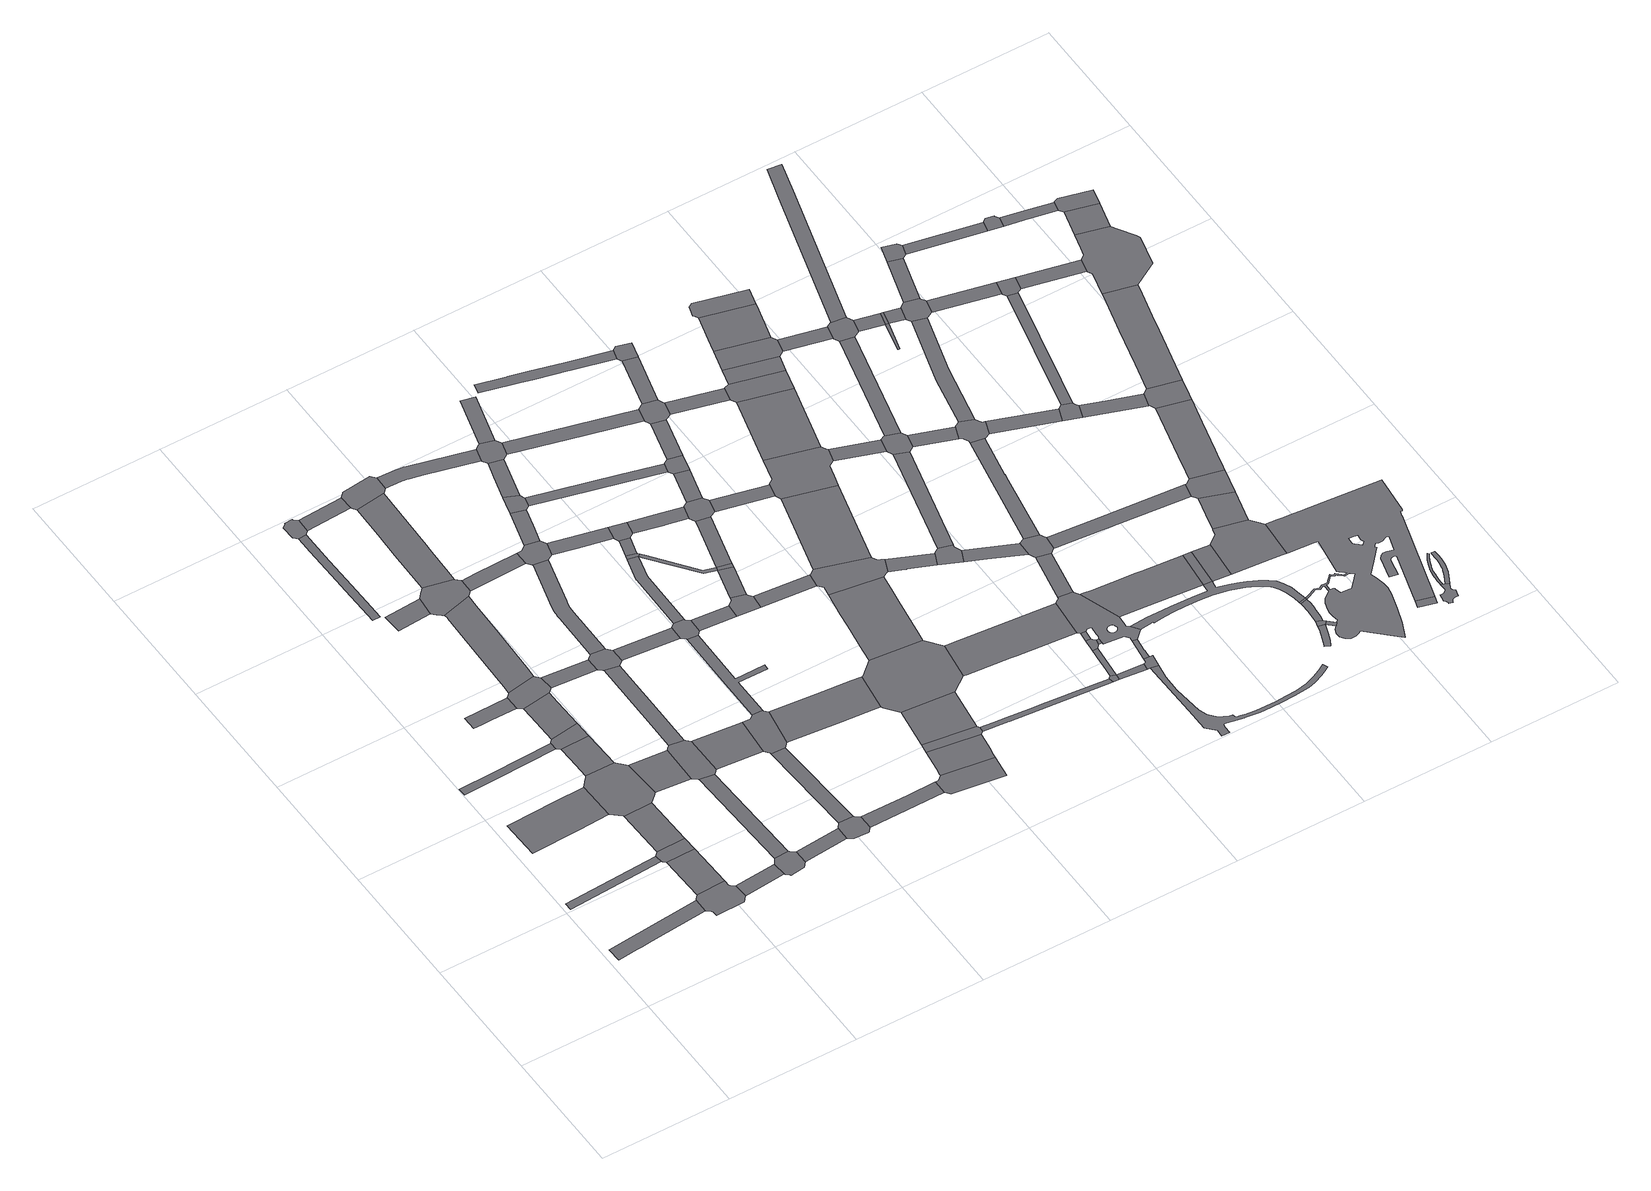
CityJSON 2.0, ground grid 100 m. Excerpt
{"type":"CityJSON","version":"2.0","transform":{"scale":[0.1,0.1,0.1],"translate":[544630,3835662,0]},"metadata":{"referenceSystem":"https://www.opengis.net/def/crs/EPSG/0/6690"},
"CityObjects":{
"road1":{"type":"Road","attributes":{"RoadStructureAttribute.sectionType":"1"},"geometry":[{"type":"MultiSurface","lod":"1","boundaries":[[[0,1,2,3,4,5,6,7]]]}]},
"road2":{"type":"Road","attributes":{"RoadStructureAttribute.sectionType":"1"},"geometry":[{"type":"MultiSurface","lod":"1","boundaries":[[[8,9,10,11]]]}]},
"road3":{"type":"Road","attributes":{"RoadStructureAttribute.sectionType":"1"},"geometry":[{"type":"MultiSurface","lod":"1","boundaries":[[[12,13,14,15,16,17,18,19]]]}]},
"road4":{"type":"Road","attributes":{"RoadStructureAttribute.sectionType":"1"},"geometry":[{"type":"MultiSurface","lod":"1","boundaries":[[[20,21,22,23,24,25]]]}]},
"road5":{"type":"Road","geometry":[{"type":"MultiSurface","lod":"1","boundaries":[[[26,27,28,29,30,31,32,0,7,33,34,35,36,37,38,39,40,41]]]}]},
"road6":{"type":"Road","attributes":{"RoadStructureAttribute.sectionType":"1"},"geometry":[{"type":"MultiSurface","lod":"1","boundaries":[[[42,43,30,29]]]}]},
"road7":{"type":"Road","geometry":[{"type":"MultiSurface","lod":"1","boundaries":[[[44,45,46,8,11,47,43,42]]]}]},
"road8":{"type":"Road","attributes":{"RoadStructureAttribute.sectionType":"1"},"geometry":[{"type":"MultiSurface","lod":"1","boundaries":[[[48,49,45,44]]]}]},
"road9":{"type":"Road","attributes":{"RoadStructureAttribute.sectionType":"1"},"geometry":[{"type":"MultiSurface","lod":"1","boundaries":[[[50,51,52,53,54,55]]]}]},
"road10":{"type":"Road","attributes":{"RoadStructureAttribute.sectionType":"1"},"geometry":[{"type":"MultiSurface","lod":"1","boundaries":[[[56,41,40,57]]]}]},
"road11":{"type":"Road","geometry":[{"type":"MultiSurface","lod":"1","boundaries":[[[58,59,60,61,62,12,19,63,64,49,48,65,66,67,68,69,70,71]]]}]},
"road12":{"type":"Road","attributes":{"RoadStructureAttribute.sectionType":"1"},"geometry":[{"type":"MultiSurface","lod":"1","boundaries":[[[72,73,74,75,58,71]]]}]},
"road13":{"type":"Road","geometry":[{"type":"MultiSurface","lod":"1","boundaries":[[[76,77,78,20,25,79,74,73]]]}]},
"road14":{"type":"Road","attributes":{"RoadStructureAttribute.sectionType":"1"},"geometry":[{"type":"MultiSurface","lod":"1","boundaries":[[[80,81,82,83,77,76]]]}]},
"road15":{"type":"Road","geometry":[{"type":"MultiSurface","lod":"1","boundaries":[[[84,85,86,87,88,89,56,57,90,91,92,93,94,95]]]}]},
"road16":{"type":"Road","attributes":{"RoadStructureAttribute.sectionType":"1"},"geometry":[{"type":"MultiSurface","lod":"1","boundaries":[[[96,97,98,99,100,101,102,103,104,105]]]}]},
"road17":{"type":"Road","geometry":[{"type":"MultiSurface","lod":"1","boundaries":[[[106,107,108,109,50,55,110,111,82,81,112,113,114,115]]]}]},
"road18":{"type":"Road","geometry":[{"type":"MultiSurface","lod":"1","boundaries":[[[116,117,118,119]]]}]},
"road19":{"type":"Road","attributes":{"RoadStructureAttribute.sectionType":"1"},"geometry":[{"type":"MultiSurface","lod":"1","boundaries":[[[68,67,120,121]]]}]},
"road20":{"type":"Road","attributes":{"RoadStructureAttribute.sectionType":"1"},"geometry":[{"type":"MultiSurface","lod":"1","boundaries":[[[122,87,86,123,124]]]}]},
"road21":{"type":"Road","geometry":[{"type":"MultiSurface","lod":"1","boundaries":[[[125,126,127,128,129,130,131,132,133,100,99,134,135,136,137]]]}]},
"road22":{"type":"Road","attributes":{"RoadStructureAttribute.sectionType":"1"},"geometry":[{"type":"MultiSurface","lod":"1","boundaries":[[[138,139,140,141,142,143,144,145,146,147,148,108,107]]]}]},
"road23":{"type":"Road","attributes":{"RoadStructureAttribute.sectionType":"1"},"geometry":[{"type":"MultiSurface","lod":"1","boundaries":[[[149,95,94,150]]]}]},
"road24":{"type":"Road","geometry":[{"type":"MultiSurface","lod":"1","boundaries":[[[151,152,153,121,120,154,122,124,155,156,157,158,159]]]}]},
"road25":{"type":"Road","attributes":{"RoadStructureAttribute.sectionType":"1"},"geometry":[{"type":"MultiSurface","lod":"1","boundaries":[[[115,114,160,161]]]}]},
"road26":{"type":"Road","geometry":[{"type":"MultiSurface","lod":"1","boundaries":[[[162,163,164,116,119,165,166,167,144,143,168,169,170,171,172,173]]]}]},
"road27":{"type":"Road","attributes":{"RoadStructureAttribute.sectionType":"1"},"geometry":[{"type":"MultiSurface","lod":"1","boundaries":[[[174,137,136,175]]]}]},
"road28":{"type":"Road","attributes":{"RoadStructureAttribute.sectionType":"1"},"geometry":[{"type":"MultiSurface","lod":"1","boundaries":[[[176,177,151,159,178,179,180]]]}]},
"road29":{"type":"Road","geometry":[{"type":"MultiSurface","lod":"1","boundaries":[[[181,182,183,149,150,184,185,186,187,188,189,190,191,192]]]}]},
"road30":{"type":"Road","attributes":{"RoadStructureAttribute.sectionType":"1"},"geometry":[{"type":"MultiSurface","lod":"1","boundaries":[[[193,194,195,196,197,198,199,200,162,173]]]}]},
"road31":{"type":"Road","attributes":{"RoadStructureAttribute.sectionType":"1"},"geometry":[{"type":"MultiSurface","lod":"1","boundaries":[[[157,156,201,202]]]}]},
"road32":{"type":"Road","geometry":[{"type":"MultiSurface","lod":"1","boundaries":[[[203,204,205,161,160,206,207,176,180,208,209,210,211,212]]]}]},
"road33":{"type":"Road","attributes":{"RoadStructureAttribute.sectionType":"1"},"geometry":[{"type":"MultiSurface","lod":"1","boundaries":[[[213,181,192,214]]]}]},
"road34":{"type":"Road","geometry":[{"type":"MultiSurface","lod":"1","boundaries":[[[215,216,217,218,219,174,175,220,221,198,197,222,223,224]]]}]},
"road35":{"type":"Road","attributes":{"RoadStructureAttribute.sectionType":"1"},"geometry":[{"type":"MultiSurface","lod":"1","boundaries":[[[225,226,170,169,227,228,229]]]}]},
"road36":{"type":"Road","geometry":[{"type":"MultiSurface","lod":"1","boundaries":[[[230,231,232,202,201,233,213,214,234,235,236,237,238,239,240]]]}]},
"road37":{"type":"Road","attributes":{"RoadStructureAttribute.sectionType":"1"},"geometry":[{"type":"MultiSurface","lod":"1","boundaries":[[[241,242,243,244,245,246,247,248,249,250,251,252,253,254,203,212,255,256,257,258,259,260,261,262,263,264,265,266,267]]]}]},
"road38":{"type":"Road","attributes":{"RoadStructureAttribute.sectionType":"1"},"geometry":[{"type":"MultiSurface","lod":"1","boundaries":[[[268,189,188,269,270,271]]]}]},
"road39":{"type":"Road","attributes":{"RoadStructureAttribute.sectionType":"1"},"geometry":[{"type":"MultiSurface","lod":"1","boundaries":[[[211,210,272,273]]]}]},
"road40":{"type":"Road","geometry":[{"type":"MultiSurface","lod":"1","boundaries":[[[274,275,276,225,229,277,278,241,267,279,280,281]]]}]},
"road41":{"type":"Road","attributes":{"RoadStructureAttribute.sectionType":"1"},"geometry":[{"type":"MultiSurface","lod":"1","boundaries":[[[282,283,230,240,284,285,286,287,288]]]}]},
"road42":{"type":"Road","geometry":[{"type":"MultiSurface","lod":"1","boundaries":[[[289,273,272,290,291,282,288,292,293,294,295,296]]]}]},
"road43":{"type":"Road","attributes":{"RoadStructureAttribute.sectionType":"1"},"geometry":[{"type":"MultiSurface","lod":"1","boundaries":[[[297,298,299,300,301,302,303,224,223,304,305,306,307,308,309,310,311,312,313,314]]]}]},
"road44":{"type":"Road","attributes":{"RoadStructureAttribute.sectionType":"1"},"geometry":[{"type":"MultiSurface","lod":"1","boundaries":[[[315,316,274,281,317,318]]]}]},
"road45":{"type":"Road","attributes":{"RoadStructureAttribute.sectionType":"1"},"geometry":[{"type":"MultiSurface","lod":"1","boundaries":[[[319,320,237,236,321,322,323,324]]]}]},
"road46":{"type":"Road","geometry":[{"type":"MultiSurface","lod":"1","boundaries":[[[325,326,327,315,318,328,329,330,331]]]}]},
"road47":{"type":"Road","attributes":{"RoadStructureAttribute.sectionType":"1"},"geometry":[{"type":"MultiSurface","lod":"1","boundaries":[[[332,333,334,335,336,289,296,337,338,339,340,341]]]}]},
"road48":{"type":"Road","attributes":{"RoadStructureAttribute.sectionType":"1"},"geometry":[{"type":"MultiSurface","lod":"1","boundaries":[[[342,280,279,343,344,345]]]}]},
"road49":{"type":"Road","attributes":{"RoadStructureAttribute.sectionType":"1"},"geometry":[{"type":"MultiSurface","lod":"1","boundaries":[[[294,293,346,347]]]}]},
"road50":{"type":"Road","geometry":[{"type":"MultiSurface","lod":"1","boundaries":[[[348,349,350,271,270,351,352,353,354]]]}]},
"road51":{"type":"Road","attributes":{"RoadStructureAttribute.sectionType":"1"},"geometry":[{"type":"MultiSurface","lod":"1","boundaries":[[[355,356,325,331,357,358]]]}]},
"road52":{"type":"Road","geometry":[{"type":"MultiSurface","lod":"1","boundaries":[[[359,332,341,360,361]]]}]},
"road53":{"type":"Road","attributes":{"RoadStructureAttribute.sectionType":"1"},"geometry":[{"type":"MultiSurface","lod":"1","boundaries":[[[362,359,361,363,364]]]}]},
"road54":{"type":"Road","attributes":{"function":"3","RoadStructureAttribute.sectionType":"1"},"geometry":[{"type":"MultiSurface","lod":"1","boundaries":[[[365,366,367,368,369,348,354,370,371,372,373]]]}]},
"road55":{"type":"Road","geometry":[{"type":"MultiSurface","lod":"1","boundaries":[[[374,375,376,314,313,377,378,355,358,379,380,381]]]}]},
"road56":{"type":"Road","geometry":[{"type":"MultiSurface","lod":"1","boundaries":[[[382,365,373,383,384,385]]]}]},
"road57":{"type":"Road","geometry":[{"type":"MultiSurface","lod":"1","boundaries":[[[345,344,386,362,364,387,388,389]]]}]},
"road58":{"type":"Road","geometry":[{"type":"MultiSurface","lod":"1","boundaries":[[[390,391,347,346,392,393,394,395,396,397]]]}]},
"road59":{"type":"Road","attributes":{"RoadStructureAttribute.sectionType":"1"},"geometry":[{"type":"MultiSurface","lod":"1","boundaries":[[[398,399,360,341,400,401,402,403,404,405]]]}]},
"road60":{"type":"Road","attributes":{"function":"3","RoadStructureAttribute.sectionType":"1"},"geometry":[{"type":"MultiSurface","lod":"1","boundaries":[[[406,382,385,407,408,409]]]}]},
"road61":{"type":"Road","attributes":{"RoadStructureAttribute.sectionType":"1"},"geometry":[{"type":"MultiSurface","lod":"1","boundaries":[[[404,390,397,410]]]}]},
"road62":{"type":"Road","attributes":{"RoadStructureAttribute.sectionType":"1"},"geometry":[{"type":"MultiSurface","lod":"1","boundaries":[[[411,374,381,412]]]}]},
"road63":{"type":"Road","geometry":[{"type":"MultiSurface","lod":"1","boundaries":[[[405,404,410,413]]]}]},
"road64":{"type":"Road","attributes":{"RoadStructureAttribute.sectionType":"1"},"geometry":[{"type":"MultiSurface","lod":"1","boundaries":[[[414,329,328,415,416,417,418]]]}]},
"road65":{"type":"Road","attributes":{"RoadStructureAttribute.sectionType":"1"},"geometry":[{"type":"MultiSurface","lod":"1","boundaries":[[[419,420,389,388,421,422,423,424]]]}]},
"road66":{"type":"Road","geometry":[{"type":"MultiSurface","lod":"1","boundaries":[[[425,426,324,323,427,428,406,409,429,430,431]]]}]},
"road67":{"type":"Road","attributes":{"RoadStructureAttribute.sectionType":"1"},"geometry":[{"type":"MultiSurface","lod":"1","boundaries":[[[394,393,432,433]]]}]},
"road68":{"type":"Road","attributes":{"RoadStructureAttribute.sectionType":"1"},"geometry":[{"type":"MultiSurface","lod":"1","boundaries":[[[434,435,436,405,413,437]]]}]},
"road69":{"type":"Road","attributes":{"RoadStructureAttribute.sectionType":"1"},"geometry":[{"type":"MultiSurface","lod":"1","boundaries":[[[438,380,379,439,440,441]]]}]},
"road70":{"type":"Road","geometry":[{"type":"MultiSurface","lod":"1","boundaries":[[[442,424,423,434,437,443,444,445,446,447,448,449]]]}]},
"road71":{"type":"Road","attributes":{"function":"3","RoadStructureAttribute.sectionType":"1"},"geometry":[{"type":"MultiSurface","lod":"1","boundaries":[[[450,451,452,453,425,431,454,455,456,457]]]}]},
"road72":{"type":"Road","attributes":{"RoadStructureAttribute.sectionType":"1"},"geometry":[{"type":"MultiSurface","lod":"1","boundaries":[[[458,442,449,459]]]}]},
"road73":{"type":"Road","attributes":{"RoadStructureAttribute.sectionType":"1"},"geometry":[{"type":"MultiSurface","lod":"1","boundaries":[[[460,461,462,463,464,465,384,383,466,467,468,469]]]}]},
"road74":{"type":"Road","geometry":[{"type":"MultiSurface","lod":"1","boundaries":[[[470,418,417,458,459,471]]]}]},
"road75":{"type":"Road","geometry":[{"type":"MultiSurface","lod":"1","boundaries":[[[472,473,474,433,432,475,476,450,457,477,478,479,480,481,482,483]]]}]},
"road76":{"type":"Road","attributes":{"RoadStructureAttribute.sectionType":"1"},"geometry":[{"type":"MultiSurface","lod":"1","boundaries":[[[484,446,445,485,486]]]}]},
"road77":{"type":"Road","attributes":{"RoadStructureAttribute.sectionType":"1"},"geometry":[{"type":"MultiSurface","lod":"1","boundaries":[[[487,488,489,490,491,492,493,494,495,496,497,498,499]]]}]},
"road78":{"type":"Road","attributes":{"RoadStructureAttribute.sectionType":"1"},"geometry":[{"type":"MultiSurface","lod":"1","boundaries":[[[500,470,471,501]]]}]},
"road79":{"type":"Road","attributes":{"function":"3","RoadStructureAttribute.sectionType":"1"},"geometry":[{"type":"MultiSurface","lod":"1","boundaries":[[[502,472,483,503]]]}]},
"road80":{"type":"Road","attributes":{"RoadStructureAttribute.sectionType":"1"},"geometry":[{"type":"MultiSurface","lod":"1","boundaries":[[[504,505,430,429,506,507,508,509,510,511]]]}]},
"road81":{"type":"Road","geometry":[{"type":"MultiSurface","lod":"1","boundaries":[[[512,441,440,500,501,513,514,515,516,517,518,519]]]}]},
"road82":{"type":"Road","attributes":{"RoadStructureAttribute.sectionType":"1"},"geometry":[{"type":"MultiSurface","lod":"1","boundaries":[[[479,478,520,521,522,523,524]]]}]},
"road83":{"type":"Road","geometry":[{"type":"MultiSurface","lod":"1","boundaries":[[[525,526,469,468,527,528]]]}]},
"road84":{"type":"Road","attributes":{"RoadStructureAttribute.sectionType":"1"},"geometry":[{"type":"MultiSurface","lod":"1","boundaries":[[[529,512,519,530]]]}]},
"road85":{"type":"Road","attributes":{"RoadStructureAttribute.sectionType":"1"},"geometry":[{"type":"MultiSurface","lod":"1","boundaries":[[[531,532,533,534,525,528,535]]]}]},
"road86":{"type":"Road","geometry":[{"type":"MultiSurface","lod":"1","boundaries":[[[536,537,486,485,502,503,538,539,540,541,542,543,544,545]]]}]},
"road87":{"type":"Road","attributes":{"RoadStructureAttribute.sectionType":"1"},"geometry":[{"type":"MultiSurface","lod":"1","boundaries":[[[516,515,546,547]]]}]},
"road88":{"type":"Road","attributes":{"RoadStructureAttribute.sectionType":"1"},"geometry":[{"type":"MultiSurface","lod":"1","boundaries":[[[528,527,548,549]]]}]},
"road89":{"type":"Road","geometry":[{"type":"MultiSurface","lod":"1","boundaries":[[[550,551,552,524,523,553,554,555,556]]]}]},
"road90":{"type":"Road","geometry":[{"type":"MultiSurface","lod":"1","boundaries":[[[557,499,498,529,530,558]]]}]},
"road91":{"type":"Road","geometry":[{"type":"MultiSurface","lod":"1","boundaries":[[[559,560,561,531,535,562,563,564,565,566]]]}]},
"road92":{"type":"Road","attributes":{"RoadStructureAttribute.sectionType":"1"},"geometry":[{"type":"MultiSurface","lod":"1","boundaries":[[[567,559,566,568]]]}]},
"road93":{"type":"Road","geometry":[{"type":"MultiSurface","lod":"1","boundaries":[[[564,563,569,570]]]}]},
"road94":{"type":"Road","geometry":[{"type":"MultiSurface","lod":"1","boundaries":[[[571,572,573,574,549,548,575,576,577,578]]]}]},
"road95":{"type":"Road","attributes":{"function":"3","RoadStructureAttribute.sectionType":"1"},"geometry":[{"type":"MultiSurface","lod":"1","boundaries":[[[579,536,545,580]]]}]},
"road96":{"type":"Road","geometry":[{"type":"MultiSurface","lod":"1","boundaries":[[[581,571,578,582,583,584]]]}]},
"road97":{"type":"Road","attributes":{"RoadStructureAttribute.sectionType":"1"},"geometry":[{"type":"MultiSurface","lod":"1","boundaries":[[[554,553,585,586,587]]]}]},
"road98":{"type":"Road","geometry":[{"type":"MultiSurface","lod":"1","boundaries":[[[588,589,590,591,592,593,594,511,510,567,568,595,596,597,598,599,570,569,600,601,602,603,581,584,604,605,606,607,608],[609,610,611,612,613,614,615,616,617,618,619,620,621,622,623,624,625,626,627,628,629,630,631,632,633,634,635,636,637,638,639,640,641,642]]]}]},
"road99":{"type":"Road","attributes":{"RoadStructureAttribute.sectionType":"1"},"geometry":[{"type":"MultiSurface","lod":"1","boundaries":[[[643,644,550,556,645]]]}]},
"road100":{"type":"Road","attributes":{"RoadStructureAttribute.sectionType":"1"},"geometry":[{"type":"MultiSurface","lod":"1","boundaries":[[[646,647,592,591,648,649,650]]]}]},
"road101":{"type":"Road","attributes":{"RoadStructureAttribute.sectionType":"1"},"geometry":[{"type":"MultiSurface","lod":"1","boundaries":[[[542,541,651,652]]]}]},
"road102":{"type":"Road","geometry":[{"type":"MultiSurface","lod":"1","boundaries":[[[653,654,547,546,655,579,580,656]]]}]},
"road103":{"type":"Road","attributes":{"function":"3","RoadStructureAttribute.sectionType":"1"},"geometry":[{"type":"MultiSurface","lod":"1","boundaries":[[[657,653,656,658]]]}]},
"road104":{"type":"Road","geometry":[{"type":"MultiSurface","lod":"1","boundaries":[[[659,587,586,660,661,646,650,662,663,664,665,666,667,668]]]}]},
"road105":{"type":"Road","attributes":{"RoadStructureAttribute.sectionType":"1"},"geometry":[{"type":"MultiSurface","lod":"1","boundaries":[[[575,669,670,671,672,673,674,675,676,677,678,679,680,681,682,683,684,685,686,687,688,689,690,691,692,693,694,695,696,697,698,699,700,701,702,703,704,705,706,707,708,709,710,711,712,713,576]]]}]},
"road106":{"type":"Road","geometry":[{"type":"MultiSurface","lod":"1","boundaries":[[[714,657,658,715,716,717]]]}]},
"road107":{"type":"Road","geometry":[{"type":"MultiSurface","lod":"1","boundaries":[[[718,719,720,652,651,721,722,643,645,723,724,725]]]}]},
"road108":{"type":"Road","attributes":{"RoadStructureAttribute.sectionType":"1"},"geometry":[{"type":"MultiSurface","lod":"1","boundaries":[[[726,727,728,729,730,731,589,588,732,733,734]]]}]},
"road109":{"type":"Road","attributes":{"function":"3","RoadStructureAttribute.sectionType":"1"},"geometry":[{"type":"MultiSurface","lod":"1","boundaries":[[[735,736,737,738,714,717,739,740,741]]]}]},
"road110":{"type":"Road","attributes":{"RoadStructureAttribute.sectionType":"1"},"geometry":[{"type":"MultiSurface","lod":"1","boundaries":[[[742,659,668,743,744,745,746,747]]]}]},
"road111":{"type":"Road","attributes":{"RoadStructureAttribute.sectionType":"1"},"geometry":[{"type":"MultiSurface","lod":"1","boundaries":[[[724,723,748,749]]]}]},
"road112":{"type":"Road","geometry":[{"type":"MultiSurface","lod":"1","boundaries":[[[750,751,752,753,754,735,741,755]]]}]},
"road113":{"type":"Road","attributes":{"RoadStructureAttribute.sectionType":"1"},"geometry":[{"type":"MultiSurface","lod":"1","boundaries":[[[733,756,757,758,759,760,606,605,761,762,763,764,765,766,767,768,769,770,771,772,773,774,775,776,777,778,779,780,781,782,783,784,785,786,787,788,789]]]}]},
"road114":{"type":"Road","attributes":{"RoadStructureAttribute.sectionType":"1"},"geometry":[{"type":"MultiSurface","lod":"1","boundaries":[[[790,718,725,791]]]}]},
"road115":{"type":"Road","attributes":{"RoadStructureAttribute.sectionType":"1"},"geometry":[{"type":"MultiSurface","lod":"1","boundaries":[[[792,716,715,793,794]]]}]},
"road116":{"type":"Road","geometry":[{"type":"MultiSurface","lod":"1","boundaries":[[[795,749,748,796,797,742,747,798,799,800,801,802,803,804,805]]]}]},
"road117":{"type":"Road","geometry":[{"type":"MultiSurface","lod":"1","boundaries":[[[734,733,789,806]]]}]},
"road118":{"type":"Road","attributes":{"RoadStructureAttribute.sectionType":"1"},"geometry":[{"type":"MultiSurface","lod":"1","boundaries":[[[807,808,665,664,809,810,811,812]]]}]},
"road119":{"type":"Road","attributes":{"RoadStructureAttribute.sectionType":"1"},"geometry":[{"type":"MultiSurface","lod":"1","boundaries":[[[813,814,815,816,817,818,819,820,821]]]}]},
"road120":{"type":"Road","attributes":{"RoadStructureAttribute.sectionType":"1"},"geometry":[{"type":"MultiSurface","lod":"1","boundaries":[[[806,789,822,823]]]}]},
"road121":{"type":"Road","geometry":[{"type":"MultiSurface","lod":"1","boundaries":[[[824,825,794,793,826,827,790,791,828,829,830]]]}]},
"road122":{"type":"Road","geometry":[{"type":"MultiSurface","lod":"1","boundaries":[[[831,813,821,832,833]]]}]},
"road123":{"type":"Road","geometry":[{"type":"MultiSurface","lod":"1","boundaries":[[[832,821,834,835]]]}]},
"road124":{"type":"Road","attributes":{"RoadStructureAttribute.sectionType":"1"},"geometry":[{"type":"MultiSurface","lod":"1","boundaries":[[[836,837,838,839,840,841,842,843,844,845,846,847,848,831,833]]]}]},
"road125":{"type":"Road","geometry":[{"type":"MultiSurface","lod":"1","boundaries":[[[778,777,843,842]]]}]},
"road126":{"type":"Road","attributes":{"RoadStructureAttribute.sectionType":"1"},"geometry":[{"type":"MultiSurface","lod":"1","boundaries":[[[801,800,849,850,851]]]}]},
"road127":{"type":"Road","attributes":{"RoadStructureAttribute.sectionType":"1"},"geometry":[{"type":"MultiSurface","lod":"1","boundaries":[[[852,853,795,805,854,855]]]}]},
"road128":{"type":"Road","attributes":{"RoadStructureAttribute.sectionType":"1"},"geometry":[{"type":"MultiSurface","lod":"1","boundaries":[[[829,828,856,857,858]]]}]},
"road129":{"type":"Road","attributes":{"RoadStructureAttribute.sectionType":"1"},"geometry":[{"type":"MultiSurface","lod":"1","boundaries":[[[857,859,860,861,862]]]}]},
"road130":{"type":"Road","geometry":[{"type":"MultiSurface","lod":"1","boundaries":[[[863,864,865,866,867,823,822,868,869,870,871,872,873]]]}]},
"road131":{"type":"Road","geometry":[{"type":"MultiSurface","lod":"1","boundaries":[[[858,857,862,874]]]}]},
"road132":{"type":"Road","attributes":{"RoadStructureAttribute.sectionType":"1"},"geometry":[{"type":"MultiSurface","lod":"1","boundaries":[[[874,862,875,876]]]}]},
"road133":{"type":"Road","attributes":{"RoadStructureAttribute.sectionType":"1"},"geometry":[{"type":"MultiSurface","lod":"1","boundaries":[[[877,878,863,873,879]]]}]},
"road134":{"type":"Road","geometry":[{"type":"MultiSurface","lod":"1","boundaries":[[[880,881,882,851,850,883,884,885,886,887]]]}]},
"road135":{"type":"Road","attributes":{"RoadStructureAttribute.sectionType":"1"},"geometry":[{"type":"MultiSurface","lod":"1","boundaries":[[[888,889,890,824,830,891,892]]]}]},
"road136":{"type":"Road","geometry":[{"type":"MultiSurface","lod":"1","boundaries":[[[893,876,875,852,855,894,895,896,897,898,899,900]]]}]},
"road137":{"type":"Road","geometry":[{"type":"MultiSurface","lod":"1","boundaries":[[[901,902,812,811,903,877,879,904]]]}]},
"road138":{"type":"Road","attributes":{"RoadStructureAttribute.sectionType":"1"},"geometry":[{"type":"MultiSurface","lod":"1","boundaries":[[[905,893,900,906]]]}]},
"road139":{"type":"Road","geometry":[{"type":"MultiSurface","lod":"1","boundaries":[[[907,908,909,910,911,912,913,914,915,916,917,918,919,920,921,922,923,924,925,926,927,928,929,930,931,932,933,934,935,936,871,870,937,938,939,940,941,942,943,944,945,946,947,948,949,950,951,952,953,954,955,778,842,956,957,958,959,960,961,962,963,964,965,966,967,968,969,970,971,972,973,835,834,974,975,976,977,978,979,980,981,982,983,984,985,986,987,988,989,990,991,992,993,994,995,996,997,998,999,1000,1001],[1002,1003,1004,1005,1006,1007,1008,1009,1010,1011,1012,1013,1014],[1015,1016,1017,1018,1019,1020,1021,1022,1023,1024,1025,1026,1027,1028,1029,1030,1031,1032,1033]]]}]},
"road140":{"type":"Road","attributes":{"RoadStructureAttribute.sectionType":"1"},"geometry":[{"type":"MultiSurface","lod":"1","boundaries":[[[1034,1035,884,883,1036,1037]]]}]},
"road141":{"type":"Road","geometry":[{"type":"MultiSurface","lod":"1","boundaries":[[[921,1038,1039,922]]]}]},
"road142":{"type":"Road","attributes":{"RoadStructureAttribute.sectionType":"1"},"geometry":[{"type":"MultiSurface","lod":"1","boundaries":[[[1040,880,887,1041,1042]]]}]},
"road143":{"type":"Road","attributes":{"RoadStructureAttribute.sectionType":"1"},"geometry":[{"type":"MultiSurface","lod":"1","boundaries":[[[1043,897,896,1044,1045]]]}]},
"road144":{"type":"Road","attributes":{"RoadStructureAttribute.sectionType":"1"},"geometry":[{"type":"MultiSurface","lod":"1","boundaries":[[[1046,1047,1048,1049,901,904,1050,1051,1052,1053,1054,1055]]]}]},
"road145":{"type":"Road","geometry":[{"type":"MultiSurface","lod":"1","boundaries":[[[1056,905,906,1057,1058,1059,1060,1061,1062,1063]]]}]},
"road146":{"type":"Road","geometry":[{"type":"MultiSurface","lod":"1","boundaries":[[[1064,1065,1066,1067,1068,1069,1070,1071,1072,1073,1074,1075,1076,1077,1078,1079,1080,1081,1082,1083,1084,1085,1086,1087,1088,1089,1090,1091,1092,1093,1094,1095,1096,1097,1098,1099,1100,1101,1102,1103,1104,1105]]]}]},
"road147":{"type":"Road","attributes":{"RoadStructureAttribute.sectionType":"1"},"geometry":[{"type":"MultiSurface","lod":"1","boundaries":[[[1106,1107,1108,1109,1110,1111,1112,1113,1114,1115,1116,1117,1118,1119,1120,1121,1071,1070,1122,1123,1124,1125,1126,1127,1128,1129,1130,1131,1132,1133,1134,1135,1136,1137]]]}]},
"road148":{"type":"Road","attributes":{"RoadStructureAttribute.sectionType":"1"},"geometry":[{"type":"MultiSurface","lod":"1","boundaries":[[[1138,1139,1140,1141,1142,1143,1144,1145,1146,1147,1148,1149,1150,1151,1152,1153,1154,1155,1156,1157,1158,1159,1160,1105,1104]]]}]},
"road149":{"type":"Road","geometry":[{"type":"MultiSurface","lod":"1","boundaries":[[[1161,1162,1037,1036,1163,1046,1055,1164,1165]]]}]},
"road150":{"type":"Road","geometry":[{"type":"MultiSurface","lod":"1","boundaries":[[[1045,1044,1166,1040,1042,1167,1168,1169,1170]]]}]},
"road151":{"type":"Road","attributes":{"RoadStructureAttribute.sectionType":"1"},"geometry":[{"type":"MultiSurface","lod":"1","boundaries":[[[1060,1059,1171,1172]]]}]},
"road152":{"type":"Road","attributes":{"RoadStructureAttribute.sectionType":"1"},"geometry":[{"type":"MultiSurface","lod":"1","boundaries":[[[1173,1174,1175,1176,1177,1161,1165,1178,1179,1180,1181,1182,1183]]]}]},
"road153":{"type":"Road","attributes":{"RoadStructureAttribute.sectionType":"1"},"geometry":[{"type":"MultiSurface","lod":"1","boundaries":[[[1170,1169,1184,1185]]]}]},
"road154":{"type":"Road","geometry":[{"type":"MultiSurface","lod":"1","boundaries":[[[1186,1187,1172,1171,1188,1189,1190,1191]]]}]},
"road155":{"type":"Road","attributes":{"RoadStructureAttribute.sectionType":"1"},"geometry":[{"type":"MultiSurface","lod":"1","boundaries":[[[1192,1189,1188,1193,1194,1195,1196]]]}]},
"road156":{"type":"Road","geometry":[{"type":"MultiSurface","lod":"1","boundaries":[[[1197,1198,1199,1185,1184,1200,1173,1183,1201,1202,1203,1204,1205,1206]]]}]},
"road157":{"type":"Road","attributes":{"RoadStructureAttribute.sectionType":"1"},"geometry":[{"type":"MultiSurface","lod":"1","boundaries":[[[1207,1197,1206,1208]]]}]},
"road158":{"type":"Road","geometry":[{"type":"MultiSurface","lod":"1","boundaries":[[[1209,1210,1196,1195,1207,1208,1211]]]}]}
},
"vertices":[
[787,637,0],[61,569,0],[63,456,0],[67,456,0],[219,471,0],[259,474,0],[344,482,0],[786,524,0],
[775,1116,0],[42,1077,0],[41,1015,0],[782,1058,0],
[712,1903,0],[475,1895,0],[139,1882,0],[97,1880,0],[105,1578,0],[487,1595,0],[558,1598,0],[721,1606,0],
[743,2355,0],[275,2339,0],[8,2330,0],[11,2270,0],[277,2279,0],[743,2295,0],
[1074,608,0],[1047,630,0],[1041,635,0],[1040,682,0],[820,675,0],[791,641,0],[790,640,0],[790,521,0],[821,497,0],[826,494,0],[827,447,0],[1047,452,0],[1078,490,0],[1080,493,0],[1084,493,0],[1079,605,0],
[1030,1035,0],[808,1029,0],
[1026,1152,0],[805,1145,0],[777,1116,0],[790,1049,0],
[1014,1538,0],[795,1535,0],
[722,2857,0],[387,2854,0],[388,2744,0],[448,2744,0],[529,2745,0],[725,2746,0],
[1400,631,0],[1406,522,0],
[780,1979,0],[770,1968,0],[762,1958,0],[728,1919,0],[715,1904,0],[722,1605,0],[795,1538,0],[1018,1541,0],[1063,1582,0],[1087,1604,0],[1069,1908,0],[1045,1934,0],[1008,1975,0],[1002,1980,0],
[994,2170,0],[992,2274,0],[773,2269,0],[776,2168,0],
[989,2412,0],[770,2382,0],[748,2360,0],[750,2289,0],
[984,2649,0],[983,2747,0],[763,2715,0],[765,2632,0],
[1576,652,0],[1545,675,0],[1540,679,0],[1431,673,0],[1426,667,0],[1405,637,0],[1411,517,0],[1435,492,0],[1441,486,0],[1551,500,0],[1584,538,0],[1582,648,0],
[410,4098,0],[406,4339,0],[402,4542,0],[399,4823,0],[338,4818,0],[340,4677,0],[343,4427,0],[348,4192,0],[351,3931,0],[412,3932,0],
[1005,2891,0],[978,2928,0],[758,2892,0],[751,2885,0],[730,2742,0],[749,2727,0],[1011,2772,0],[1014,2774,0],[1019,2778,0],[1007,2889,0],
[719,3927,0],[436,3910,0],[445,3759,0],[705,3774,0],
[1353,1582,0],[1358,1883,0],
[1394,1547,0],[1506,1525,0],[1505,1531,0],
[421,4965,0],[400,4985,0],[396,4989,0],[336,4984,0],[336,4980,0],[313,4962,0],[305,4956,0],[309,4846,0],[313,4842,0],[407,4830,0],[422,4844,0],[426,4848,0],[427,4959,0],
[979,2960,0],[980,2996,0],[986,3189,0],[995,3449,0],[1002,3671,0],[1006,3769,0],[779,3710,0],[784,3678,0],[779,3678,0],[771,3323,0],[760,2958,0],
[1931,678,0],[1930,569,0],
[1394,1917,0],[1389,1912,0],[1382,1906,0],[1393,1548,0],[1517,1543,0],[1539,1565,0],[1537,1867,0],[1508,1895,0],[1503,1900,0],
[1361,2749,0],[1362,2859,0],
[787,4001,0],[774,3986,0],[767,3979,0],[737,3745,0],[758,3728,0],[767,3721,0],[1018,3782,0],[1041,3806,0],[1044,3915,0],[1041,3918,0],[1023,3939,0],[1010,3953,0],
[776,4978,0],[780,4868,0],
[1399,2719,0],[1395,2174,0],[1503,1908,0],[1506,2175,0],[1508,2702,0],
[1962,718,0],[1958,713,0],[1933,681,0],[1972,541,0],[2083,536,0],[2087,541,0],[2110,566,0],[2115,572,0],[2112,683,0],[2108,686,0],[2078,712,0],[2073,716,0],
[1012,4032,0],[1018,4242,0],[1020,4316,0],[1026,4560,0],[1035,4859,0],[807,4831,0],[800,4563,0],[795,4349,0],
[1888,1532,0],[1916,1831,0],
[1400,2891,0],[1395,2887,0],[1367,2863,0],[1369,2743,0],[1394,2723,0],[1514,2707,0],[1541,2728,0],[1546,2732,0],[1545,2843,0],[1510,2882,0],
[1921,1486,0],[2030,1482,0],
[1062,5018,0],[1041,5042,0],[812,5016,0],[806,5010,0],[777,4979,0],[783,4865,0],[787,4859,0],[1041,4865,0],[1069,4895,0],[1074,5005,0],
[1486,3928,0],[1157,3919,0],[1044,3806,0],[1260,3812,0],[1485,3818,0],
[2008,1851,0],[2004,1847,0],[1980,1825,0],[1921,1495,0],[2036,1487,0],[2041,1493,0],[2065,1517,0],[2114,1815,0],[2088,1841,0],[2088,1842,0],[2088,1846,0],
[1518,3779,0],[1418,3393,0],[1414,3375,0],[1412,3365,0],[1410,3356,0],[1409,3349,0],[1408,3340,0],[1407,3331,0],[1406,3323,0],[1406,3315,0],[1405,3306,0],[1405,3298,0],[1405,3288,0],[1405,3276,0],[1514,3274,0],[1514,3298,0],[1514,3306,0],[1514,3314,0],[1515,3321,0],[1515,3327,0],[1517,3333,0],[1517,3339,0],[1519,3346,0],[1520,3352,0],[1522,3360,0],[1529,3384,0],[1628,3766,0],
[2481,682,0],[2482,572,0],[2701,574,0],[2701,683,0],
[1982,2694,0],[1986,2805,0],
[1565,3959,0],[1559,3954,0],[1526,3929,0],[1496,3805,0],[1514,3783,0],[1672,3790,0],[1699,3897,0],[1673,3941,0],
[2015,2661,0],[2011,2180,0],[2090,2150,0],[2319,2148,0],[2320,2188,0],[2090,2187,0],[2095,2654,0],
[2017,2831,0],[1997,2682,0],[2015,2666,0],[2119,2677,0],[2124,2682,0],[2126,2792,0],[2096,2820,0],[2096,2825,0],
[1298,4986,0],[1284,4989,0],[1276,4990,0],[1269,4992,0],[1259,4993,0],[1252,4994,0],[1217,4996,0],[1192,4889,0],[1200,4889,0],[1209,4889,0],[1215,4888,0],[1223,4887,0],[1232,4886,0],[1241,4884,0],[1249,4882,0],[1347,4858,0],[1739,4761,0],[1767,4867,0],
[1643,4255,0],[1632,4214,0],[1711,4081,0],[1749,4227,0],
[2730,1758,0],[2470,1781,0],[2473,1480,0],[2705,1458,0],[2762,1453,0],[2804,1751,0],
[1682,4406,0],[1666,4344,0],[1648,4274,0],[1784,4246,0],[1801,4323,0],[1798,4324,0],[1784,4359,0],
[2071,3488,0],[2024,3308,0],[2023,3305,0],[2022,3298,0],[2022,3295,0],[2101,3264,0],[2101,3289,0],[2143,3452,0],[2145,3460,0],[2147,3468,0],
[2067,3813,0],[1848,3750,0],[2097,3693,0],[2121,3801,0],
[2401,2658,0],[2410,2767,0],
[2762,715,0],[2726,683,0],[2713,683,0],[2706,568,0],[2732,538,0],[3131,480,0],[3157,657,0],
[1764,4717,0],[1731,4594,0],[1817,4484,0],[1871,4692,0],
[2079,3518,0],[2167,3483,0],[2156,3497,0],
[2116,3657,0],[2155,3498,0],[2192,3640,0],
[2795,941,0],[2787,889,0],[2771,779,0],[2766,746,0],[2764,733,0],[3161,689,0],[3166,725,0],[3174,774,0],[3190,884,0],
[1810,4896,0],[1804,4891,0],[1774,4871,0],[1742,4755,0],[1760,4723,0],[1911,4718,0],[1942,4826,0],[1916,4869,0],
[2806,1018,0],[3211,900,0],[3214,941,0],[3203,961,0],
[2115,3659,0],[2192,3642,0],[2227,3664,0],[2251,3772,0],
[2459,2825,0],[2453,2799,0],[2461,2653,0],[2583,2642,0],[2593,2752,0],[2589,2757,0],[2567,2785,0],[2563,2791,0],
[2439,3134,0],[2186,3459,0],[2148,3467,0],[2166,3444,0],[2303,3268,0],[2429,3107,0],[2522,3076,0],[2530,3108,0],
[2852,1336,0],[3221,1085,0],[3229,1140,0],[3252,1303,0],
[2628,3049,0],
[1915,5296,0],[2022,5269,0],
[2636,3081,0],
[2446,4159,0],[2213,4137,0],[2447,4078,0],[2726,4009,0],[2745,4083,0],
[2450,3726,0],[2273,3767,0],[2444,3615,0],[2451,3614,0],[2616,3578,0],[2642,3685,0],
[2925,1848,0],[2817,1750,0],[2774,1437,0],[2851,1337,0],[3374,1393,0],[3419,1692,0],[3323,1809,0],
[3000,2605,0],[3016,2716,0],
[2640,3533,0],[2621,3461,0],[2531,3111,0],[2746,3514,0],
[2441,4699,0],[2442,4583,0],[2845,4483,0],[2869,4592,0],
[2682,3707,0],[2754,3517,0],[2786,3533,0],[2792,3536,0],[2818,3644,0],[2815,3649,0],[2795,3681,0],[2791,3686,0],
[3022,2493,0],[2993,2305,0],[2976,2190,0],[2940,1947,0],[3333,1883,0],[3380,2194,0],[3400,2318,0],[3418,2434,0],
[2750,3971,0],[2856,3945,0],
[3915,874,0],[3780,887,0],[3678,897,0],[3586,905,0],[3415,921,0],[3318,930,0],[3411,882,0],[3412,881,0],[4182,812,0],[4175,850,0],
[2783,4107,0],[2889,4081,0],
[3060,2742,0],[3059,2741,0],[3022,2715,0],[3004,2601,0],[3033,2568,0],[3461,2459,0],[3464,2461,0],[3510,2566,0],[3488,2576,0],[3466,2585,0],[3445,2619,0],[3441,2627,0],
[3229,3549,0],[3206,3441,0],[3230,3550,0],
[2692,5212,0],[2435,5276,0],[2299,5310,0],[2294,5312,0],[2073,5367,0],[2053,5290,0],[2279,5233,0],[2331,5219,0],[2436,5192,0],[2673,5134,0],[2678,5133,0],[2996,5055,0],[3014,5131,0],
[2866,4436,0],[2972,4412,0],
[3225,3396,0],[3611,3294,0],
[3477,1686,0],[3439,1690,0],[3412,1390,0],[3450,1387,0],[3727,1361,0],[3773,1357,0],[4221,1316,0],[4247,1616,0],
[2915,4621,0],[2979,4416,0],[3013,4436,0],[3019,4439,0],[3044,4548,0],[3042,4552,0],[3024,4588,0],[3021,4594,0],
[3573,2413,0],[3582,2409,0],[3585,2414,0],[3774,2333,0],[3816,2431,0],
[4196,869,0],[4181,855,0],[4230,808,0],[4235,856,0],
[3017,5021,0],[3123,4994,0],
[4222,1124,0],[4218,1084,0],[4215,1055,0],[4202,927,0],[4261,1121,0],
[3316,3756,0],[3271,3578,0],[3633,3382,0],[3658,3476,0],[3698,3498,0],[3703,3501,0],[3732,3608,0],[3724,3610,0],[3702,3654,0],[3702,3655,0],
[3426,4335,0],[3449,4444,0],
[4436,787,0],[4441,840,0],
[3858,2458,0],[3851,2453,0],[3823,2436,0],[3937,2262,0],[3980,2361,0],[3958,2410,0],[3963,2432,0],
[3049,5152,0],[3156,5125,0],
[4232,1225,0],[4229,1193,0],[4226,1165,0],[4278,1146,0],[4285,1153,0],[4293,1193,0],[4280,1201,0],[4270,1221,0],
[4239,1298,0],[4278,1295,0],
[4314,1149,0],[4313,1191,0],
[4468,880,0],[4466,865,0],[4461,847,0],[4453,842,0],[4459,785,0],[4519,776,0],[4533,873,0],[4506,875,0],
[3451,4293,0],[3839,4195,0],
[4490,1058,0],[4515,941,0],[4510,942,0],[4526,1053,0],
[4080,2201,0],[4338,2089,0],[4341,2203,0],
[4537,1287,0],[4423,1599,0],[4403,1637,0],[4400,1643,0],[4288,1654,0],[4286,1644,0],[4277,1638,0],[4299,1309,0],[4332,1306,0],[4326,1240,0],[4324,1215,0],[4320,1201,0],[4313,1137,0],[4316,1136,0],[4466,1120,0],[4494,1085,0],[4566,1090,0],[4592,1114,0],[4550,1176,0],[4527,1191,0],[4529,1210,0],[4471,1228,0],[4472,1220,0],[4471,1216,0],[4471,1213,0],[4469,1207,0],[4465,1200,0],[4461,1196,0],[4460,1194,0],[4454,1190,0],[4447,1188,0],[4440,1186,0],[4433,1187,0],[4426,1189,0],[4419,1192,0],[4414,1197,0],[4410,1201,0],[4409,1202,0],[4406,1209,0],[4404,1216,0],[4404,1223,0],[4405,1226,0],[4406,1231,0],[4409,1237,0],[4413,1243,0],[4419,1248,0],[4425,1251,0],[4432,1253,0],[4439,1254,0],[4447,1253,0],[4453,1250,0],[4456,1249,0],[4460,1246,0],[4465,1241,0],[4468,1235,0],
[4070,3338,0],[3941,2802,0],[4173,3296,0],
[4360,2041,0],[4295,1685,0],[4403,1662,0],[4434,1828,0],[4468,2016,0],
[4048,3381,0],[4069,3491,0],
[3494,4461,0],[3454,4446,0],[3430,4334,0],[3881,4362,0],
[3527,4588,0],[3914,4490,0],
[4385,2226,0],[4343,2078,0],[4355,2051,0],[4471,2018,0],[4500,2040,0],[4506,2044,0],[4518,2154,0],[4515,2159,0],[4497,2188,0],[4492,2196,0],
[4465,325,0],[4468,135,0],[4529,68,0],[4524,11,0],[4587,8,0],[4586,71,0],[4591,91,0],[4606,94,0],[4656,85,0],[4741,68,0],[4745,67,0],[4767,65,0],[4856,54,0],[4941,50,0],[5031,51,0],[5124,57,0],[5249,68,0],[5310,86,0],[5378,115,0],[5428,142,0],[5453,158,0],[5438,198,0],[5386,164,0],[5325,134,0],[5256,111,0],[5168,92,0],[5081,86,0],[4998,81,0],[4918,80,0],[4843,84,0],[4779,90,0],[4771,91,0],[4758,93,0],[4731,98,0],[4703,103,0],[4696,108,0],[4691,120,0],[4688,131,0],[4668,135,0],[4595,171,0],[4547,229,0],[4524,293,0],[4518,352,0],[4499,523,0],[4503,663,0],
[3573,4766,0],[3957,4516,0],[3983,4625,0],[3960,4668,0],
[4113,3510,0],[4106,3507,0],[4075,3494,0],[4051,3375,0],[4067,3344,0],[4214,3322,0],[4241,3431,0],[4217,3474,0],
[4890,1556,0],[4844,1561,0],[4757,1568,0],[4753,1569,0],[4512,1590,0],[4454,1596,0],[4730,1270,0],[5160,1230,0],[5191,1529,0],
[3651,5075,0],[3590,4833,0],[3588,4825,0],[3575,4776,0],[3976,4731,0],[4036,4962,0],[4039,4975,0],
[4555,3148,0],[4492,2205,0],[4592,2761,0],[4596,2782,0],[4593,2782,0],[4659,3129,0],
[4512,3220,0],[4548,3324,0],
[3686,5210,0],[3660,5194,0],[3653,5190,0],[3630,5112,0],[3634,5110,0],[4074,5110,0],
[5155,1169,0],[5062,1176,0],[4875,1182,0],[4770,1183,0],[4687,1185,0],[4665,1121,0],[4701,1125,0],[4703,1117,0],[4766,1125,0],[4856,1132,0],[4956,1133,0],[5070,1126,0],[5167,1117,0],[5278,1096,0],[5386,1058,0],[5451,1026,0],[5516,987,0],[5543,960,0],[5566,925,0],[5583,878,0],[5603,805,0],[5611,756,0],[5667,766,0],[5656,822,0],[5640,894,0],[5615,954,0],[5587,999,0],[5546,1033,0],[5491,1065,0],[5423,1099,0],[5378,1116,0],[5323,1136,0],[5220,1167,0],[5227,1224,0],
[4325,4392,0],[4432,4372,0],
[3983,4624,0],[4301,4437,0],[4325,4544,0],
[4593,3349,0],[4533,3212,0],[4559,3170,0],[4667,3133,0],[4701,3149,0],[4707,3151,0],[4744,3257,0],[4721,3265,0],[4718,3270,0],[4700,3304,0],[4696,3311,0],
[5254,1524,0],
[4865,2122,0],[4541,2151,0],[4529,2042,0],[4623,2034,0],[5527,1951,0],[5550,2062,0],
[5598,505,0],[5590,470,0],[5563,397,0],[5540,338,0],[5535,329,0],[5573,308,0],[5597,354,0],[5621,412,0],[5648,493,0],
[5368,1211,0],[5394,1511,0],
[4364,4567,0],[4332,4548,0],[4304,4431,0],[4321,4399,0],[4477,4398,0],[4504,4504,0],[4478,4548,0],
[5609,550,0],[5671,517,0],[5654,533,0],
[5701,443,0],[5723,467,0],
[5662,574,0],[5665,592,0],[5669,652,0],[5670,656,0],[5671,684,0],[5672,707,0],[5669,750,0],[5614,735,0],[5616,708,0],[5617,670,0],[5617,653,0],[5615,619,0],[5611,578,0],
[4722,3146,0],[5178,2987,0],[5214,3091,0],
[4823,4284,0],[4673,3748,0],[4795,3787,0],[4928,4256,0],
[4654,4358,0],[4662,4356,0],[4687,4462,0],
[4608,4121,0],[4616,4119,0],[4623,4118,0],[4685,4351,0],
[5487,1624,0],[5486,1619,0],[5480,1597,0],[5474,1570,0],[5423,1533,0],[5657,1185,0],[5747,1176,0],[5781,1173,0],[5803,1472,0],[5781,1500,0],[5729,1565,0],
[4709,4457,0],
[4801,4324,0],[4829,4430,0],
[5557,1911,0],[5501,1682,0],[5793,1827,0],
[5250,3113,0],[5248,3112,0],[5220,3095,0],[5307,2942,0],[5343,3047,0],[5339,3053,0],[5322,3081,0],[5324,3089,0],
[4762,5964,0],[4688,5706,0],[4369,4570,0],[4801,5707,0],[4868,5951,0],
[4873,4459,0],[4935,4260,0],[4973,4280,0],[4981,4284,0],[5005,4390,0],[5002,4396,0],[4983,4428,0],[4980,4434,0],
[5601,2090,0],[5563,2061,0],[5530,1947,0],[5843,2032,0],
[4978,4829,0],[5084,4799,0],
[6417,942,0],[6435,936,0],[6400,815,0],[6351,830,0],[6324,832,0],[6299,821,0],[6280,799,0],[6240,627,0],[6299,614,0],[6327,747,0],[6332,757,0],[6344,765,0],[6363,766,0],[6384,760,0],[6265,352,0],[6394,314,0],[6607,1045,0],[6608,1048,0],[6619,1088,0],[6636,1085,0],[6639,1094,0],[6672,1395,0],[6233,1434,0],[6185,1438,0],[6086,1447,0],[6069,1448,0],[6005,1454,0],[5941,1460,0],[5896,1464,0],[5818,1471,0],[5791,1172,0],[5984,1156,0],[6017,1153,0],[6001,1047,0],[5971,855,0],[5984,843,0],[6013,817,0],[6024,807,0],[5998,804,0],[5996,803,0],[5966,831,0],[5949,847,0],[5941,839,0],[5919,860,0],[5863,802,0],[5822,805,0],[5797,790,0],[5760,805,0],[5689,771,0],[5695,760,0],[5761,791,0],[5795,776,0],[5825,792,0],[5832,791,0],[5831,735,0],[5831,732,0],[5799,711,0],[5774,688,0],[5767,678,0],[5754,657,0],[5753,655,0],[5740,620,0],[5730,578,0],[5730,570,0],[5730,535,0],[5736,493,0],[5739,481,0],[5679,420,0],[5666,384,0],[5668,345,0],[5692,314,0],[5725,295,0],[5764,295,0],[5791,306,0],[5811,319,0],[5978,158,0],[6031,105,0],[6086,227,0],[6128,355,0],[6168,494,0],[6176,541,0],[6177,545,0],[6177,581,0],[6177,597,0],[6165,652,0],[6160,669,0],[6148,711,0],[6226,799,0],[6311,895,0],[6313,897,0],[6304,909,0],[6325,937,0],[6346,925,0],[6378,927,0],[6406,937,0],[6261,1034,0],[6261,1010,0],[6270,989,0],[6260,978,0],[6248,966,0],[6210,999,0],[6207,1002,0],[6197,1011,0],[6198,1025,0],[6200,1066,0],[6240,1060,0],[6265,1056,0],[6266,1056,0],[6017,725,0],[5970,673,0],[5947,679,0],[5922,680,0],[5892,682,0],[5880,726,0],[5877,740,0],[5848,744,0],[5848,747,0],[5848,788,0],[5866,787,0],[5918,843,0],[5939,822,0],[5948,830,0],[5956,823,0],[5989,795,0],[5994,790,0],[6034,795,0],[6060,774,0],
[5623,2950,0],[5519,2986,0],[5734,2793,0],[5763,2901,0],
[6248,293,0],[6377,255,0],
[5480,4139,0],[5373,3305,0],[5558,4124,0],
[5369,4308,0],[5461,4173,0],[5486,4281,0],
[5760,2747,0],[5631,2216,0],[5618,2160,0],[5602,2091,0],[5850,2060,0],[5861,2104,0],[5866,2126,0],[5888,2219,0],[5951,2477,0],[6003,2687,0],
[5015,4959,0],[5090,4803,0],[5093,4805,0],[5118,4819,0],[5143,4898,0],[5127,4921,0],[5124,4924,0],[5120,4930,0],
[6515,373,0],[6512,373,0],[6508,373,0],[6506,375,0],[6503,377,0],[6503,378,0],[6502,382,0],[6487,381,0],[6488,345,0],[6488,335,0],[6486,328,0],[6483,322,0],[6475,315,0],[6468,310,0],[6461,307,0],[6455,305,0],[6446,305,0],[6434,307,0],[6424,247,0],[6430,243,0],[6436,236,0],[6440,228,0],[6441,219,0],[6440,212,0],[6469,203,0],[6472,212,0],[6477,220,0],[6482,226,0],[6488,230,0],[6496,233,0],[6502,234,0],[6511,234,0],[6530,232,0],[6546,290,0],[6539,294,0],[6534,298,0],[6529,306,0],[6526,312,0],[6526,320,0],[6527,328,0],[6544,360,0],[6517,374,0],
[6564,668,0],[6545,639,0],[6533,618,0],[6522,592,0],[6513,569,0],[6512,565,0],[6502,538,0],[6501,534,0],[6499,525,0],[6498,520,0],[6497,513,0],[6492,486,0],[6489,461,0],[6487,438,0],[6486,429,0],[6486,396,0],[6501,396,0],[6501,429,0],[6504,459,0],[6504,461,0],[6507,484,0],[6511,511,0],[6513,519,0],[6514,522,0],[6515,528,0],[6517,534,0],[6523,553,0],[6526,560,0],[6536,586,0],[6547,611,0],[6558,632,0],[6576,660,0],
[6577,424,0],[6588,449,0],[6590,454,0],[6599,478,0],[6605,497,0],[6606,502,0],[6613,531,0],[6616,552,0],[6618,583,0],[6619,614,0],[6618,659,0],[6588,658,0],[6588,645,0],[6589,614,0],[6588,585,0],[6586,555,0],[6583,536,0],[6577,510,0],[6576,506,0],[6571,487,0],[6569,484,0],[6560,460,0],[6550,437,0],
[5805,2928,0],[5768,2904,0],[5741,2791,0],[6014,2734,0],[6047,2869,0],
[5464,4167,0],[5558,4126,0],[5583,4139,0],[5593,4144,0],[5617,4251,0],
[5690,4706,0],[5706,4786,0],
[6023,3815,0],[6015,3784,0],[6004,3739,0],[5938,3473,0],[5863,3163,0],[6099,3083,0],[6125,3191,0],[6177,3400,0],[6194,3469,0],[6257,3724,0],[6265,3755,0],
[6045,4042,0],[6070,4149,0],
[5740,4810,0],[5738,4806,0],[5802,4684,0],[5818,4763,0],[5803,4792,0],[5800,4798,0],
[6000,4727,0],[5985,4649,0],[5988,4648,0],[6185,4609,0],[6202,4687,0],
[6156,4362,0],[6127,4245,0],[6110,4179,0],[6068,4001,0],[6422,3847,0],[6453,3866,0],[6512,4111,0],[6496,4138,0],[6431,4248,0],[6399,4302,0],
[6209,4576,0],[6452,4516,0],
[6240,4701,0],[6204,4686,0],[6482,4641,0]
]}
